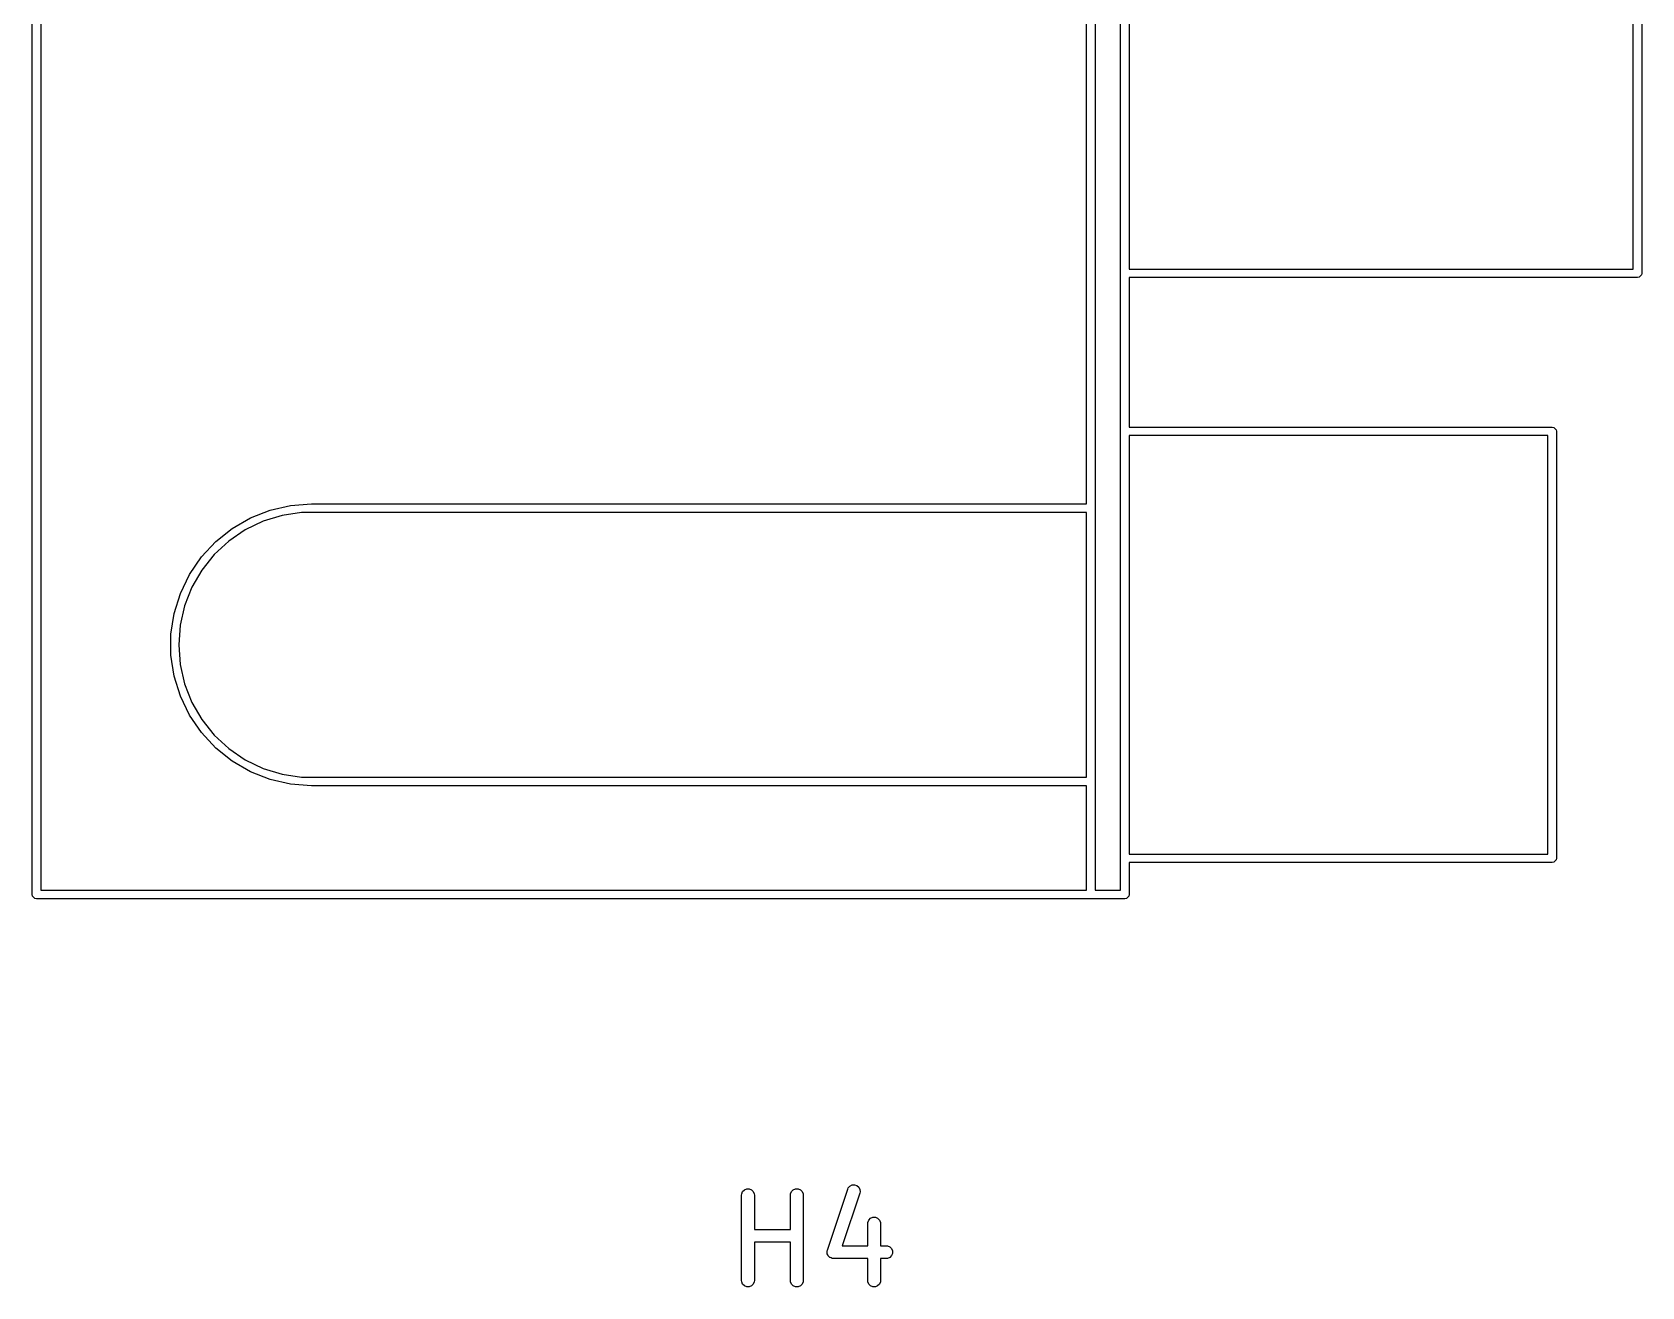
# Model space of a CAD drawing. Extents: x 1.56 to 6.49, y -4.6 to -1.37.
# Drawn here: x 5.744 to 6.486, y -4.302 to -3.724 of the extents above; entities that cross this region are included whole.
import ezdxf

# ---------------------------------------------------------------- set-up
doc = ezdxf.new("R2010")
doc.units = 0
doc.header["$MEASUREMENT"] = 0
doc.layers.add('BLACK', color=7, linetype='CONTINUOUS')

msp = doc.modelspace()

# ---------------------------------------------------------------- linework, layer by layer
at = {"layer": 'BLACK', "linetype": 'CONTINUOUS'}
for p, q in [((6.23425, -2.90886), (6.23425, -4.11949)), ((6.24606, -4.11949), (6.24606, -2.90886)), ((5.74449, -4.12146), (5.74449, -2.98033)), ((5.74843, -2.98112), (5.74843, -4.11949)), ((6.23031, -3.94134), (6.23031, -3.08701)), ((6.25, -3.19528), (6.25, -3.83307)), ((6.48228, -3.83307), (6.48228, -3.19528)), ((6.48622, -3.19331), (6.48622, -3.83504)), ((6.25, -3.83307), (6.48228, -3.83307)), ((6.48425, -3.83701), (6.25, -3.83701)), ((6.25, -3.83701), (6.25, -3.90591)), ((6.48501, -3.83686), (6.48425, -3.83701)), ((6.48607, -3.83579), (6.48501, -3.83686)), ((6.48622, -3.83504), (6.48607, -3.83579)), ((6.25, -3.90591), (6.44488, -3.90591)), ((6.44488, -3.90591), (6.44564, -3.90606)), ((6.44564, -3.90606), (6.4467, -3.90712)), ((6.4467, -3.90712), (6.44685, -3.90787)), ((6.44685, -3.90787), (6.44685, -4.10472)), ((6.25, -3.90984), (6.25, -4.10276)), ((6.44291, -3.90984), (6.25, -3.90984)), ((6.44291, -4.10276), (6.44291, -3.90984)), ((5.84504, -3.94777), (5.85408, -3.94422)), ((5.85408, -3.94422), (5.86355, -3.94206)), ((5.86866, -3.94528), (5.85961, -3.94664)), ((5.86355, -3.94206), (5.87323, -3.94134)), ((5.87323, -3.94528), (5.86866, -3.94528)), ((5.87323, -3.94134), (6.23031, -3.94134)), ((6.23031, -3.94528), (5.87323, -3.94528)), ((6.23031, -4.06732), (6.23031, -3.94528)), ((5.82904, -3.95868), (5.83663, -3.95263)), ((5.84263, -3.9533), (5.83507, -3.95846)), ((5.83663, -3.95263), (5.84504, -3.94777)), ((5.85087, -3.94933), (5.84263, -3.9533)), ((5.85961, -3.94664), (5.85087, -3.94933)), ((5.82244, -3.9658), (5.82904, -3.95868)), ((5.83507, -3.95846), (5.82837, -3.96468)), ((5.81697, -3.97382), (5.82244, -3.9658)), ((5.82837, -3.96468), (5.82267, -3.97183)), ((5.81276, -3.98257), (5.81697, -3.97382)), ((5.82267, -3.97183), (5.81809, -3.97975)), ((5.8099, -3.99184), (5.81276, -3.98257)), ((5.81809, -3.97975), (5.81475, -3.98826)), ((5.81475, -3.98826), (5.81272, -3.99718)), ((5.80845, -4.00144), (5.8099, -3.99184)), ((5.81272, -3.99718), (5.81203, -4.0063)), ((5.80845, -4.01115), (5.80845, -4.00144)), ((5.8099, -4.02075), (5.80845, -4.01115)), ((5.81203, -4.0063), (5.81272, -4.01542)), ((5.81272, -4.01542), (5.81475, -4.02434)), ((5.81276, -4.03003), (5.8099, -4.02075)), ((5.81475, -4.02434), (5.81809, -4.03285)), ((5.81697, -4.03878), (5.81276, -4.03003)), ((5.81809, -4.03285), (5.82267, -4.04077)), ((5.82244, -4.0468), (5.81697, -4.03878)), ((5.82267, -4.04077), (5.82837, -4.04792)), ((5.82904, -4.05392), (5.82244, -4.0468)), ((5.82837, -4.04792), (5.83507, -4.05414)), ((5.83663, -4.05997), (5.82904, -4.05392)), ((5.83507, -4.05414), (5.84263, -4.0593)), ((5.84504, -4.06483), (5.83663, -4.05997)), ((5.84263, -4.0593), (5.85087, -4.06326)), ((5.85087, -4.06326), (5.85961, -4.06596)), ((5.85408, -4.06837), (5.84504, -4.06483)), ((5.86355, -4.07053), (5.85408, -4.06837)), ((5.85961, -4.06596), (5.86866, -4.06732)), ((5.87323, -4.07126), (5.86355, -4.07053)), ((5.86866, -4.06732), (5.87323, -4.06732)), ((5.87323, -4.06732), (6.23031, -4.06732)), ((6.23031, -4.07126), (5.87323, -4.07126)), ((6.23031, -4.11949), (6.23031, -4.07126)), ((6.25, -4.10276), (6.44291, -4.10276)), ((6.44488, -4.10669), (6.25, -4.10669)), ((6.25, -4.10669), (6.25, -4.12146)), ((6.44564, -4.10654), (6.44488, -4.10669)), ((6.4467, -4.10548), (6.44564, -4.10654)), ((6.44685, -4.10472), (6.4467, -4.10548)), ((5.74464, -4.12221), (5.74449, -4.12146)), ((5.7457, -4.12328), (5.74464, -4.12221)), ((5.74646, -4.12343), (5.7457, -4.12328)), ((6.23228, -4.12343), (5.74646, -4.12343)), ((5.74843, -4.11949), (6.23031, -4.11949)), ((6.24803, -4.12343), (6.23228, -4.12343)), ((6.23425, -4.11949), (6.24606, -4.11949)), ((6.24878, -4.12328), (6.24803, -4.12343)), ((6.24985, -4.12221), (6.24878, -4.12328)), ((6.25, -4.12146), (6.24985, -4.12221)), ((6.07269, -4.25758), (6.07376, -4.25714)), ((6.07376, -4.25714), (6.07491, -4.25714)), ((6.07491, -4.25714), (6.07597, -4.25758)), ((6.09519, -4.25758), (6.09626, -4.25714)), ((6.09626, -4.25714), (6.09741, -4.25714)), ((6.09741, -4.25714), (6.09847, -4.25758)), ((6.1109, -4.28535), (6.12028, -4.25722)), ((6.12028, -4.25722), (6.12051, -4.2567)), ((6.12051, -4.2567), (6.12127, -4.25582)), ((6.12127, -4.25582), (6.1223, -4.25531)), ((6.1223, -4.25531), (6.12345, -4.25523)), ((6.12345, -4.25523), (6.12454, -4.25559)), ((6.12454, -4.25559), (6.12541, -4.25635)), ((6.12541, -4.25635), (6.12593, -4.25738)), ((6.12593, -4.25738), (6.12601, -4.25853)), ((6.07138, -4.26003), (6.07144, -4.25946)), ((6.07138, -4.2994), (6.07138, -4.26003)), ((6.07144, -4.25946), (6.07188, -4.25839)), ((6.07188, -4.25839), (6.07269, -4.25758)), ((6.07597, -4.25758), (6.07679, -4.25839)), ((6.07679, -4.25839), (6.07723, -4.25946)), ((6.07723, -4.25946), (6.07729, -4.26003)), ((6.07729, -4.26003), (6.07729, -4.27583)), ((6.09388, -4.26003), (6.09394, -4.25946)), ((6.09388, -4.27583), (6.09388, -4.26003)), ((6.09394, -4.25946), (6.09438, -4.25839)), ((6.09438, -4.25839), (6.09519, -4.25758)), ((6.09847, -4.25758), (6.09929, -4.25839)), ((6.09929, -4.25839), (6.09973, -4.25946)), ((6.09973, -4.25946), (6.09978, -4.26003)), ((6.09978, -4.26003), (6.09978, -4.2994)), ((6.12588, -4.25909), (6.1178, -4.28333)), ((6.12601, -4.25853), (6.12588, -4.25909)), ((6.12956, -4.27258), (6.13, -4.27152)), ((6.13, -4.27152), (6.13081, -4.2707)), ((6.13081, -4.2707), (6.13188, -4.27026)), ((6.13188, -4.27026), (6.13303, -4.27026)), ((6.13303, -4.27026), (6.13409, -4.2707)), ((6.13409, -4.2707), (6.13491, -4.27152)), ((6.13491, -4.27152), (6.13535, -4.27258)), ((6.07729, -4.27583), (6.09388, -4.27583)), ((6.1295, -4.27316), (6.12956, -4.27258)), ((6.1295, -4.28333), (6.1295, -4.27316)), ((6.13535, -4.27258), (6.1354, -4.27316)), ((6.1354, -4.27316), (6.1354, -4.28333)), ((6.09388, -4.28173), (6.07729, -4.28173)), ((6.07729, -4.28173), (6.07729, -4.2994)), ((6.09388, -4.2994), (6.09388, -4.28173)), ((6.11077, -4.28591), (6.11081, -4.28576)), ((6.11081, -4.28638), (6.11077, -4.28591)), ((6.11081, -4.2857), (6.11084, -4.28563)), ((6.11081, -4.28576), (6.11081, -4.2857)), ((6.11081, -4.28686), (6.11081, -4.28638)), ((6.11085, -4.28695), (6.11081, -4.28686)), ((6.11084, -4.28563), (6.1109, -4.28535)), ((6.11086, -4.28706), (6.11085, -4.28695)), ((6.11107, -4.28748), (6.11086, -4.28706)), ((6.1178, -4.28333), (6.1295, -4.28333)), ((6.1354, -4.28333), (6.13808, -4.28333)), ((6.13808, -4.28333), (6.13865, -4.28338)), ((6.13865, -4.28338), (6.13972, -4.28382)), ((6.13972, -4.28382), (6.14053, -4.28464)), ((6.14053, -4.28464), (6.14097, -4.2857)), ((6.14097, -4.28686), (6.14053, -4.28792)), ((6.14097, -4.2857), (6.14097, -4.28686)), ((6.11125, -4.28792), (6.11107, -4.28748)), ((6.11132, -4.28799), (6.11125, -4.28792)), ((6.11137, -4.28809), (6.11132, -4.28799)), ((6.11173, -4.2884), (6.11137, -4.28809)), ((6.11206, -4.28873), (6.11173, -4.2884)), ((6.11216, -4.28877), (6.11206, -4.28873)), ((6.11224, -4.28884), (6.11216, -4.28877)), ((6.11269, -4.28899), (6.11224, -4.28884)), ((6.11313, -4.28917), (6.11269, -4.28899)), ((6.11328, -4.28919), (6.11313, -4.28917)), ((6.11334, -4.28921), (6.11328, -4.28919)), ((6.11341, -4.2892), (6.11334, -4.28921)), ((6.1137, -4.28923), (6.11341, -4.2892)), ((6.1295, -4.28923), (6.1137, -4.28923)), ((6.1295, -4.2994), (6.1295, -4.28923)), ((6.13808, -4.28923), (6.1354, -4.28923)), ((6.1354, -4.28923), (6.1354, -4.2994)), ((6.13865, -4.28917), (6.13808, -4.28923)), ((6.13972, -4.28873), (6.13865, -4.28917)), ((6.14053, -4.28792), (6.13972, -4.28873)), ((6.07144, -4.29998), (6.07138, -4.2994)), ((6.07188, -4.30104), (6.07144, -4.29998)), ((6.07269, -4.30186), (6.07188, -4.30104)), ((6.07376, -4.3023), (6.07269, -4.30186)), ((6.07597, -4.30186), (6.07491, -4.3023)), ((6.07679, -4.30104), (6.07597, -4.30186)), ((6.07723, -4.29998), (6.07679, -4.30104)), ((6.07729, -4.2994), (6.07723, -4.29998)), ((6.09394, -4.29998), (6.09388, -4.2994)), ((6.09438, -4.30104), (6.09394, -4.29998)), ((6.09519, -4.30186), (6.09438, -4.30104)), ((6.09626, -4.3023), (6.09519, -4.30186)), ((6.09847, -4.30186), (6.09741, -4.3023)), ((6.09929, -4.30104), (6.09847, -4.30186)), ((6.09973, -4.29998), (6.09929, -4.30104)), ((6.09978, -4.2994), (6.09973, -4.29998)), ((6.12956, -4.29998), (6.1295, -4.2994)), ((6.13, -4.30104), (6.12956, -4.29998)), ((6.13081, -4.30186), (6.13, -4.30104)), ((6.13188, -4.3023), (6.13081, -4.30186)), ((6.13409, -4.30186), (6.13303, -4.3023)), ((6.13491, -4.30104), (6.13409, -4.30186)), ((6.13535, -4.29998), (6.13491, -4.30104)), ((6.1354, -4.2994), (6.13535, -4.29998)), ((6.07491, -4.3023), (6.07376, -4.3023)), ((6.09741, -4.3023), (6.09626, -4.3023)), ((6.13303, -4.3023), (6.13188, -4.3023))]:
    msp.add_line(p, q, dxfattribs=at)

doc.saveas('drawing.dxf')
